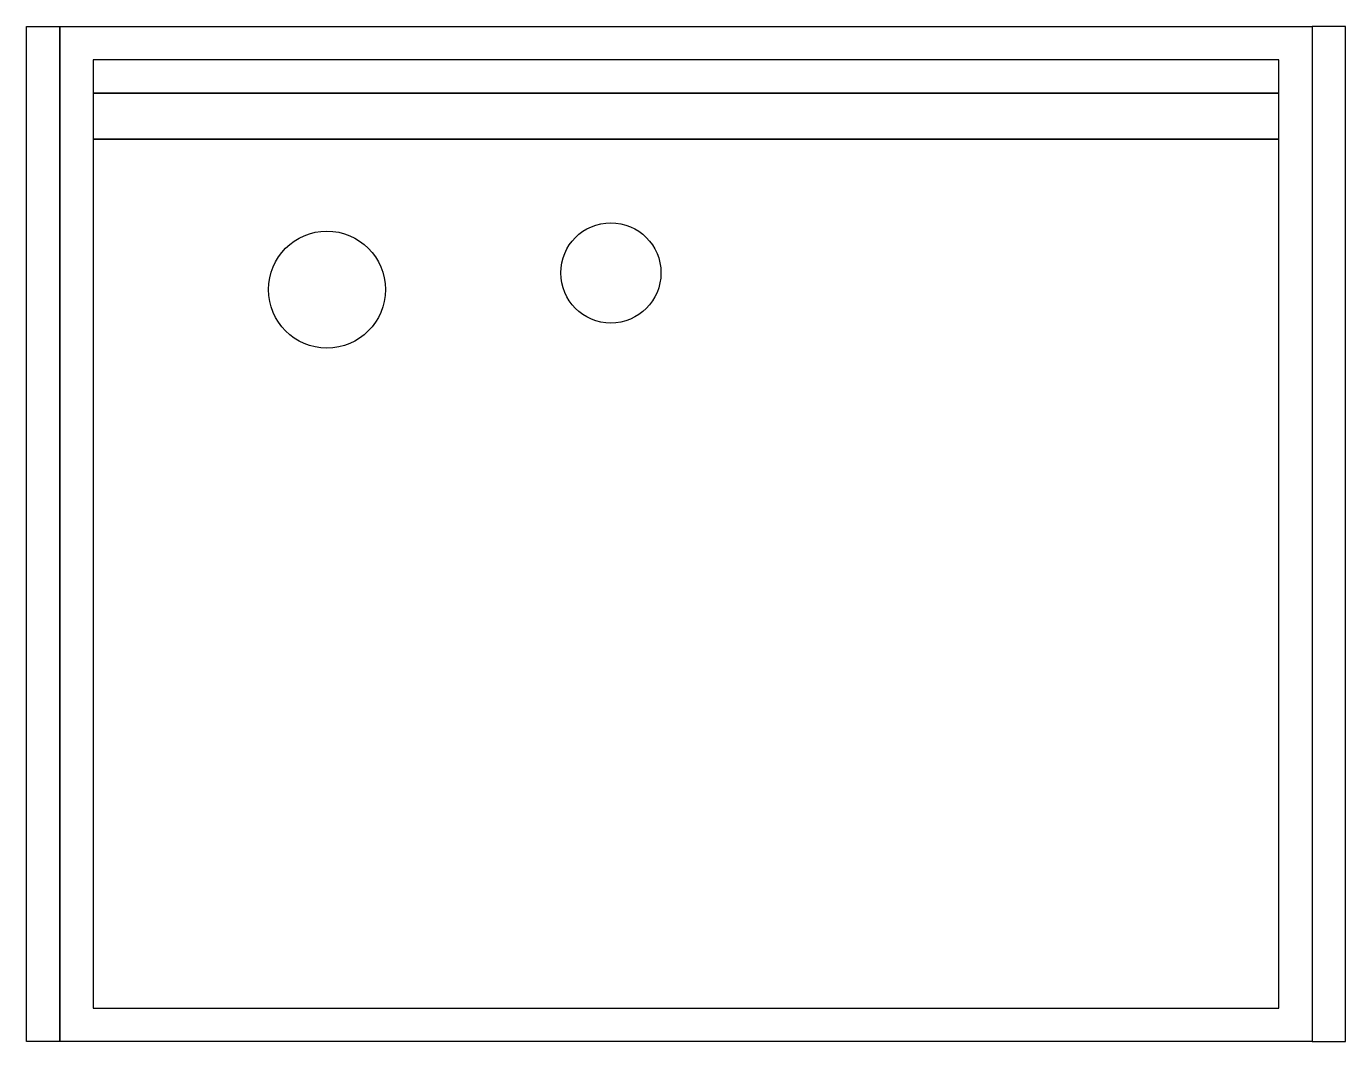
# Model space of a CAD drawing. Header units: millimetres. Extents: x -4 to 75, y -2 to 58.8.
import ezdxf

# ---------------------------------------------------------------- set-up
doc = ezdxf.new("R2010")
doc.units = ezdxf.units.MM
doc.layers.get('0').update_dxf_attribs({"linetype": 'CONTINUOUS'})

msp = doc.modelspace()

# ---------------------------------------------------------------- linework, layer by layer
for points in [[(-2, -2), (-4, -2), (-4, 58.75), (-2, 58.75)], [(-2, 58.75), (73, 58.75), (73, -2), (75, -2), (75, 58.75), (73, 58.75), (73, -2), (-2, -2)], [(0, 54.75), (71, 54.75), (71, 56.75), (0, 56.75)], [(0, 52), (71, 52), (71, 54.75), (0, 54.75)], [(0, 0), (71, 0), (71, 52), (0, 52)]]:
    msp.add_lwpolyline(points, close=True)
for centre, radius in [((31, 44), 3), ((14, 43), 3.5)]:
    msp.add_circle(centre, radius)

doc.saveas('drawing.dxf')
